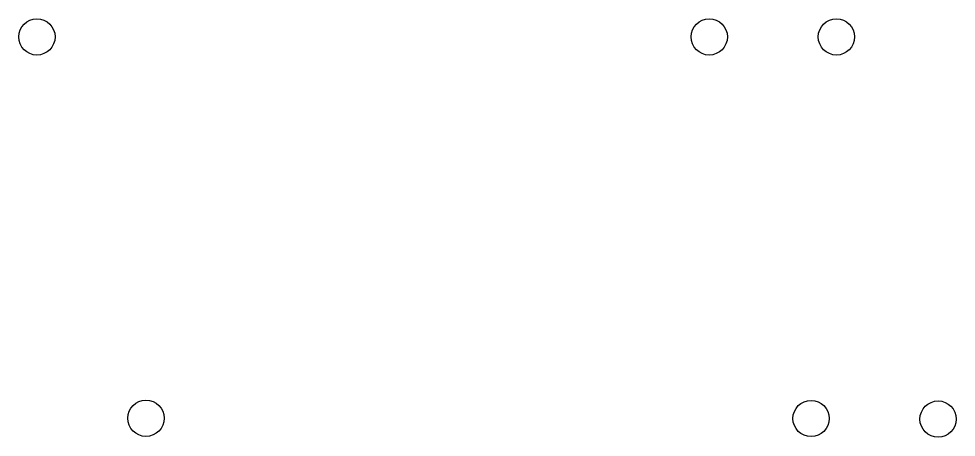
# Model space of a CAD drawing. Header units: millimetres. Extents: x 3 to 54.6, y 1.5 to 24.5.
import ezdxf

# ---------------------------------------------------------------- set-up
doc = ezdxf.new("R2010")
doc.units = ezdxf.units.MM
doc.layers.get('0').update_dxf_attribs({"linetype": 'CONTINUOUS'})

msp = doc.modelspace()

# ---------------------------------------------------------------- linework, layer by layer
for centre in [(4, 23.5), (41, 23.5), (48, 23.5), (10, 2.5), (46.607, 2.486), (53.595, 2.453)]:
    msp.add_circle(centre, 1)

doc.saveas('drawing.dxf')
